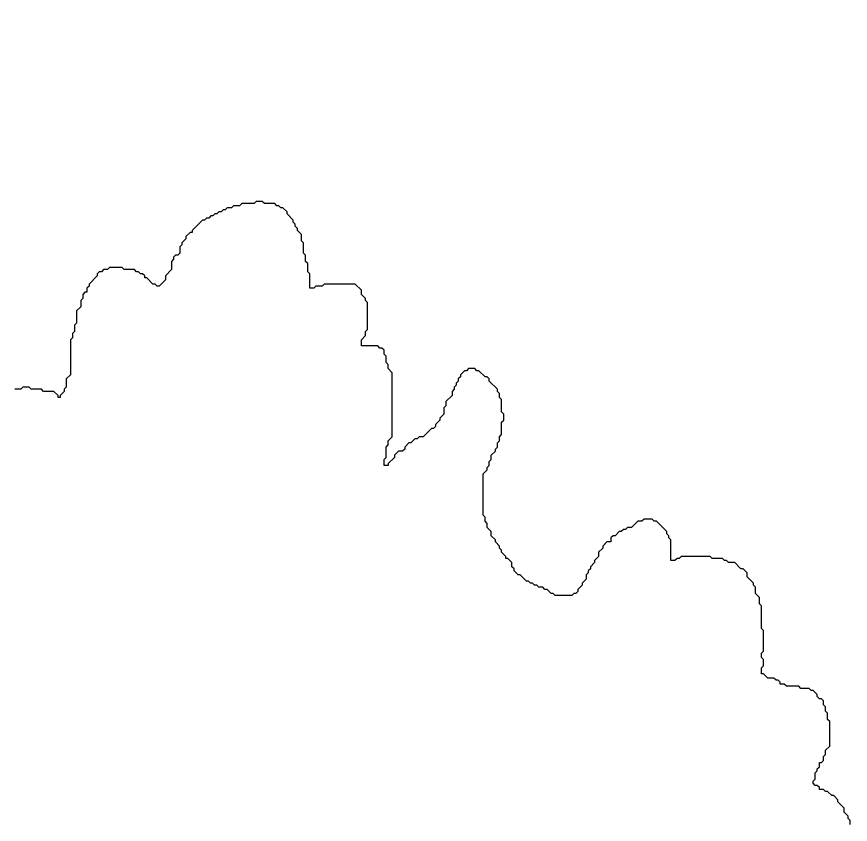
# Model space of a CAD drawing. Header units: millimetres. Extents: x 4238 to 14021, y -44 to 5418.
# Drawn here: x 5081.2 to 5222.7, y 4696.9 to 4834 of the extents above; entities that cross this region are included whole.
import ezdxf

# ---------------------------------------------------------------- set-up
doc = ezdxf.new("R2010")
doc.units = ezdxf.units.MM
doc.layers.add('cad-block.com', color=250, linetype='Continuous')

# ---------------------------------------------------------------- blocks, each defined once
blk = doc.blocks.new('street clock_side_cad-block.com')
at = {"color": 0}
blk.add_lwpolyline([(451.15, 3577.11), (451.15, 3577.81), (450.8, 3578.16), (450.8, 3578.51), (450.1, 3579.21), (450.1, 3579.91), (449.05, 3580.96), (449.05, 3581.31), (448.35, 3582.01), (448, 3582.01), (447.3, 3582.71), (446.95, 3582.71), (446.6, 3583.06), (445.9, 3583.06), (445.9, 3583.41), (445.55, 3583.76), (445.2, 3583.76), (444.85, 3584.11), (444.85, 3584.46), (445.2, 3584.81), (445.2, 3585.86), (445.55, 3586.21), (445.55, 3586.56), (445.9, 3586.91), (445.9, 3587.61), (446.25, 3587.61), (446.6, 3587.96), (446.6, 3588.66), (446.95, 3589.01), (446.95, 3589.71), (447.65, 3590.41), (447.65, 3594.61), (447.3, 3594.96), (447.3, 3596.01), (446.95, 3596.36), (446.95, 3597.06), (446.6, 3597.41), (446.6, 3598.11), (446.25, 3598.46), (445.9, 3598.46), (445.55, 3598.81), (445.55, 3599.16), (444.85, 3599.86), (444.5, 3599.86), (444.15, 3600.21), (442.75, 3600.21), (442.4, 3600.56), (440.3, 3600.56), (439.95, 3600.91), (439.25, 3600.91), (439.25, 3601.26), (438.9, 3601.61), (438.55, 3601.61), (438.2, 3601.96), (437.15, 3601.96), (436.45, 3602.66), (436.1, 3602.66), (436.1, 3603.71), (436.45, 3604.06), (436.45, 3605.11), (436.1, 3605.46), (436.1, 3606.16), (436.45, 3606.51), (436.45, 3610.01), (436.1, 3610.36), (436.1, 3614.21), (435.75, 3614.56), (435.75, 3615.61), (435.05, 3616.31), (435.05, 3617.36), (434.7, 3617.71), (434.7, 3618.06), (433.65, 3619.11), (433.65, 3619.81), (432.95, 3620.51), (432.6, 3620.51), (431.55, 3621.56), (430.5, 3621.56), (430.15, 3621.91), (429.8, 3621.91), (429.45, 3622.26), (427.7, 3622.26), (427.35, 3622.61), (422.45, 3622.61), (422.1, 3622.26), (421.75, 3622.26), (421.4, 3621.91), (420.7, 3621.91), (420.7, 3625.41), (420.35, 3625.76), (420.35, 3626.11), (420, 3626.46), (420, 3626.81), (418.25, 3628.56), (417.9, 3628.56), (417.55, 3628.91), (416.15, 3628.91), (415.8, 3628.56), (415.1, 3628.56), (414.05, 3627.51), (413.35, 3627.51), (413, 3627.16), (412.65, 3627.16), (412.3, 3626.81), (411.95, 3626.81), (411.25, 3626.11), (410.9, 3626.11), (410.55, 3625.76), (410.55, 3625.06), (409.85, 3625.06), (409.15, 3624.36), (409.15, 3624.01), (408.45, 3623.31), (408.45, 3622.61), (407.75, 3621.91), (407.75, 3621.56), (407.05, 3620.86), (407.05, 3620.51), (406.7, 3620.16), (406.7, 3619.81), (406.35, 3619.46), (406.35, 3618.76), (405.65, 3618.06), (405.65, 3617.71), (404.95, 3617.01), (404.95, 3616.66), (404.6, 3616.31), (404.25, 3616.31), (403.9, 3615.96), (401.1, 3615.96), (400.75, 3616.31), (400.4, 3616.31), (399.7, 3617.01), (399.35, 3617.01), (399, 3617.36), (398.3, 3617.36), (397.95, 3617.71), (397.6, 3617.71), (397.25, 3618.06), (396.9, 3618.06), (396.55, 3618.41), (396.2, 3618.41), (395.15, 3619.46), (394.8, 3619.46), (394.1, 3620.16), (394.1, 3620.51), (393.75, 3620.86), (393.75, 3621.56), (393.05, 3622.26), (392.7, 3622.26), (392.7, 3622.61), (392, 3623.31), (392, 3623.66), (391.65, 3624.01), (391.65, 3624.36), (390.95, 3625.06), (390.95, 3625.41), (390.25, 3626.11), (390.25, 3626.81), (389.55, 3627.51), (389.55, 3628.21), (389.2, 3628.56), (389.2, 3629.26), (388.85, 3629.61), (388.85, 3636.61), (389.55, 3637.31), (389.55, 3637.66), (389.9, 3638.01), (389.9, 3638.71), (390.25, 3639.06), (390.25, 3639.76), (390.95, 3640.46), (390.95, 3640.81), (391.3, 3641.16), (391.3, 3641.86), (391.65, 3642.21), (391.65, 3642.91), (392, 3643.26), (392, 3645.36), (392.35, 3645.71), (392.35, 3646.76), (392, 3647.11), (392, 3649.21), (391.65, 3649.56), (391.65, 3650.26), (391.3, 3650.61), (391.3, 3650.96), (389.9, 3652.36), (389.9, 3652.71), (389.55, 3653.06), (389.2, 3653.06), (388.15, 3654.11), (387.8, 3654.11), (387.45, 3654.46), (386.4, 3654.46), (386.05, 3654.11), (385.7, 3654.11), (385, 3653.41), (385, 3653.06), (384.65, 3652.71), (384.65, 3652.36), (384.3, 3652.01), (384.3, 3651.66), (383.95, 3651.31), (383.95, 3650.96), (383.6, 3650.61), (383.6, 3649.91), (382.55, 3648.86), (382.55, 3648.16), (382.2, 3647.81), (382.2, 3646.76), (381.5, 3646.06), (381.5, 3645.71), (380.8, 3645.01), (380.8, 3644.66), (380.45, 3644.31), (380.1, 3644.31), (378.7, 3642.91), (378, 3642.91), (377.65, 3642.56), (377.3, 3642.56), (376.6, 3641.86), (376.25, 3641.86), (375.55, 3641.16), (375.55, 3640.81), (375.2, 3640.46), (374.5, 3640.46), (373.8, 3639.76), (373.8, 3639.41), (372.75, 3638.36), (372.75, 3638.01), (372.05, 3638.01), (372.05, 3639.06), (372.4, 3639.41), (372.4, 3641.16), (372.75, 3641.51), (372.75, 3642.21), (373.45, 3642.91), (373.45, 3653.76), (372.75, 3654.46), (372.75, 3655.16), (372.4, 3655.51), (372.4, 3656.56), (372.05, 3656.91), (372.05, 3657.61), (371.7, 3657.96), (371.35, 3657.96), (371, 3658.31), (368.2, 3658.31), (368.2, 3659.36), (368.9, 3660.06), (368.9, 3660.76), (369.25, 3661.11), (369.25, 3665.66), (368.9, 3666.01), (368.9, 3666.36), (368.2, 3667.06), (368.2, 3667.76), (367.15, 3668.81), (361.9, 3668.81), (361.55, 3668.46), (360.5, 3668.46), (360.15, 3668.11), (359.45, 3668.11), (359.45, 3670.56), (359.1, 3670.91), (359.1, 3672.31), (358.75, 3672.66), (358.75, 3673.71), (358.4, 3674.06), (358.4, 3675.81), (358.05, 3676.16), (358.05, 3677.21), (357.35, 3677.91), (357.35, 3678.26), (357, 3678.61), (357, 3678.96), (356.65, 3679.31), (356.65, 3679.66), (355.6, 3680.71), (355.6, 3681.06), (354.9, 3681.76), (354.55, 3681.76), (354.2, 3682.11), (353.85, 3682.11), (353.5, 3682.46), (351.75, 3682.46), (351.4, 3682.81), (350.35, 3682.81), (350, 3682.46), (347.9, 3682.46), (347.55, 3682.11), (346.5, 3682.11), (346.15, 3681.76), (345.45, 3681.76), (345.1, 3681.41), (344.75, 3681.41), (344.4, 3681.06), (344.05, 3681.06), (343.7, 3680.71), (343.35, 3680.71), (343, 3680.36), (342.65, 3680.36), (342.3, 3680.01), (341.95, 3680.01), (341.6, 3679.66), (341.25, 3679.66), (339.5, 3677.91), (339.5, 3677.56), (339.15, 3677.56), (338.45, 3676.86), (338.45, 3676.51), (337.75, 3675.81), (337.75, 3675.46), (337.4, 3675.11), (337.4, 3674.06), (337.05, 3673.71), (336.7, 3673.71), (336.35, 3673.36), (336.35, 3673.01), (336, 3672.66), (336, 3671.26), (334.95, 3670.21), (334.95, 3669.51), (333.9, 3668.46), (333.55, 3668.46), (333.2, 3668.81), (332.85, 3668.81), (331.8, 3669.86), (331.45, 3669.86), (331.45, 3670.21), (331.1, 3670.56), (330.75, 3670.56), (330.4, 3670.91), (330.05, 3670.91), (329.7, 3671.26), (327.95, 3671.26), (327.6, 3671.61), (325.5, 3671.61), (325.15, 3671.26), (324.45, 3671.26), (324.1, 3670.91), (323.75, 3670.91), (323.4, 3670.56), (323.4, 3670.21), (322, 3668.81), (322, 3668.46), (321.65, 3668.11), (321.65, 3667.41), (321.3, 3667.41), (320.95, 3667.06), (320.95, 3666.36), (320.6, 3666.01), (320.6, 3664.96), (319.9, 3664.26), (319.9, 3662.16), (319.55, 3661.81), (319.55, 3660.76), (319.2, 3660.41), (319.2, 3659.71), (318.85, 3659.36), (318.85, 3653.41), (318.15, 3652.71), (318.15, 3651.31), (317.8, 3650.96), (317.8, 3650.61), (317.1, 3649.91), (317.1, 3649.56), (316.75, 3649.56), (316.75, 3649.91), (316.05, 3650.61), (314.3, 3650.61), (313.95, 3650.96), (312.2, 3650.96), (311.85, 3651.31), (310.8, 3651.31), (310.45, 3650.96), (309.4, 3650.96)], dxfattribs=at)
blk.add_lwpolyline([(451.15, 3577.11), (451.15, 3577.81), (450.8, 3578.16), (450.8, 3578.51), (450.1, 3579.21), (450.1, 3579.91), (449.05, 3580.96), (449.05, 3581.31), (448.35, 3582.01), (448, 3582.01), (447.3, 3582.71), (446.95, 3582.71), (446.6, 3583.06), (445.9, 3583.06), (445.9, 3583.41), (445.55, 3583.76), (445.2, 3583.76), (444.85, 3584.11), (444.85, 3584.46), (445.2, 3584.81), (445.2, 3585.86), (445.55, 3586.21), (445.55, 3586.56), (445.9, 3586.91), (445.9, 3587.61), (446.25, 3587.61), (446.6, 3587.96), (446.6, 3588.66), (446.95, 3589.01), (446.95, 3589.71), (447.65, 3590.41), (447.65, 3594.61), (447.3, 3594.96), (447.3, 3596.01), (446.95, 3596.36), (446.95, 3597.06), (446.6, 3597.41), (446.6, 3598.11), (446.25, 3598.46), (445.9, 3598.46), (445.55, 3598.81), (445.55, 3599.16), (444.85, 3599.86), (444.5, 3599.86), (444.15, 3600.21), (442.75, 3600.21), (442.4, 3600.56), (440.3, 3600.56), (439.95, 3600.91), (439.25, 3600.91), (439.25, 3601.26), (438.9, 3601.61), (438.55, 3601.61), (438.2, 3601.96), (437.15, 3601.96), (436.45, 3602.66), (436.1, 3602.66), (436.1, 3603.71), (436.45, 3604.06), (436.45, 3605.11), (436.1, 3605.46), (436.1, 3606.16), (436.45, 3606.51), (436.45, 3610.01), (436.1, 3610.36), (436.1, 3614.21), (435.75, 3614.56), (435.75, 3615.61), (435.05, 3616.31), (435.05, 3617.36), (434.7, 3617.71), (434.7, 3618.06), (433.65, 3619.11), (433.65, 3619.81), (432.95, 3620.51), (432.6, 3620.51), (431.55, 3621.56), (430.5, 3621.56), (430.15, 3621.91), (429.8, 3621.91), (429.45, 3622.26), (427.7, 3622.26), (427.35, 3622.61), (422.45, 3622.61), (422.1, 3622.26), (421.75, 3622.26), (421.4, 3621.91), (420.7, 3621.91), (420.7, 3625.41), (420.35, 3625.76), (420.35, 3626.11), (420, 3626.46), (420, 3626.81), (418.25, 3628.56), (417.9, 3628.56), (417.55, 3628.91), (416.15, 3628.91), (415.8, 3628.56), (415.1, 3628.56), (414.05, 3627.51), (413.35, 3627.51), (413, 3627.16), (412.65, 3627.16), (412.3, 3626.81), (411.95, 3626.81), (411.25, 3626.11), (410.9, 3626.11), (410.55, 3625.76), (410.55, 3625.06), (409.85, 3625.06), (409.15, 3624.36), (409.15, 3624.01), (408.45, 3623.31), (408.45, 3622.61), (407.75, 3621.91), (407.75, 3621.56), (407.05, 3620.86), (407.05, 3620.51), (406.7, 3620.16), (406.7, 3619.81), (406.35, 3619.46), (406.35, 3618.76), (405.65, 3618.06), (405.65, 3617.71), (404.95, 3617.01), (404.95, 3616.66), (404.6, 3616.31), (404.25, 3616.31), (403.9, 3615.96), (401.1, 3615.96), (400.75, 3616.31), (400.4, 3616.31), (399.7, 3617.01), (399.35, 3617.01), (399, 3617.36), (398.3, 3617.36), (397.95, 3617.71), (397.6, 3617.71), (397.25, 3618.06), (396.9, 3618.06), (396.55, 3618.41), (396.2, 3618.41), (395.15, 3619.46), (394.8, 3619.46), (394.1, 3620.16), (394.1, 3620.51), (393.75, 3620.86), (393.75, 3621.56), (393.05, 3622.26), (392.7, 3622.26), (392.7, 3622.61), (392, 3623.31), (392, 3623.66), (391.65, 3624.01), (391.65, 3624.36), (390.95, 3625.06), (390.95, 3625.41), (390.25, 3626.11), (390.25, 3626.81), (389.55, 3627.51), (389.55, 3628.21), (389.2, 3628.56), (389.2, 3629.26), (388.85, 3629.61), (388.85, 3636.61), (389.55, 3637.31), (389.55, 3637.66), (389.9, 3638.01), (389.9, 3638.71), (390.25, 3639.06), (390.25, 3639.76), (390.95, 3640.46), (390.95, 3640.81), (391.3, 3641.16), (391.3, 3641.86), (391.65, 3642.21), (391.65, 3642.91), (392, 3643.26), (392, 3645.36), (392.35, 3645.71), (392.35, 3646.76), (392, 3647.11), (392, 3649.21), (391.65, 3649.56), (391.65, 3650.26), (391.3, 3650.61), (391.3, 3650.96), (389.9, 3652.36), (389.9, 3652.71), (389.55, 3653.06), (389.2, 3653.06), (388.15, 3654.11), (387.8, 3654.11), (387.45, 3654.46), (386.4, 3654.46), (386.05, 3654.11), (385.7, 3654.11), (385, 3653.41), (385, 3653.06), (384.65, 3652.71), (384.65, 3652.36), (384.3, 3652.01), (384.3, 3651.66), (383.95, 3651.31), (383.95, 3650.96), (383.6, 3650.61), (383.6, 3649.91), (382.55, 3648.86), (382.55, 3648.16), (382.2, 3647.81), (382.2, 3646.76), (381.5, 3646.06), (381.5, 3645.71), (380.8, 3645.01), (380.8, 3644.66), (380.45, 3644.31), (380.1, 3644.31), (378.7, 3642.91), (378, 3642.91), (377.65, 3642.56), (377.3, 3642.56), (376.6, 3641.86), (376.25, 3641.86), (375.55, 3641.16), (375.55, 3640.81), (375.2, 3640.46), (374.5, 3640.46), (373.8, 3639.76), (373.8, 3639.41), (372.75, 3638.36), (372.75, 3638.01), (372.05, 3638.01), (372.05, 3639.06), (372.4, 3639.41), (372.4, 3641.16), (372.75, 3641.51), (372.75, 3642.21), (373.45, 3642.91), (373.45, 3653.76), (372.75, 3654.46), (372.75, 3655.16), (372.4, 3655.51), (372.4, 3656.56), (372.05, 3656.91), (372.05, 3657.61), (371.7, 3657.96), (371.35, 3657.96), (371, 3658.31), (368.2, 3658.31), (368.2, 3659.36), (368.9, 3660.06), (368.9, 3660.76), (369.25, 3661.11), (369.25, 3665.66), (368.9, 3666.01), (368.9, 3666.36), (368.2, 3667.06), (368.2, 3667.76), (367.15, 3668.81), (361.9, 3668.81), (361.55, 3668.46), (360.5, 3668.46), (360.15, 3668.11), (359.45, 3668.11), (359.45, 3670.56), (359.1, 3670.91), (359.1, 3672.31), (358.75, 3672.66), (358.75, 3673.71), (358.4, 3674.06), (358.4, 3675.81), (358.05, 3676.16), (358.05, 3677.21), (357.35, 3677.91), (357.35, 3678.26), (357, 3678.61), (357, 3678.96), (356.65, 3679.31), (356.65, 3679.66), (355.6, 3680.71), (355.6, 3681.06), (354.9, 3681.76), (354.55, 3681.76), (354.2, 3682.11), (353.85, 3682.11), (353.5, 3682.46), (351.75, 3682.46), (351.4, 3682.81), (350.35, 3682.81), (350, 3682.46), (347.9, 3682.46), (347.55, 3682.11), (346.5, 3682.11), (346.15, 3681.76), (345.45, 3681.76), (345.1, 3681.41), (344.75, 3681.41), (344.4, 3681.06), (344.05, 3681.06), (343.7, 3680.71), (343.35, 3680.71), (343, 3680.36), (342.65, 3680.36), (342.3, 3680.01), (341.95, 3680.01), (341.6, 3679.66), (341.25, 3679.66), (339.5, 3677.91), (339.5, 3677.56), (339.15, 3677.56), (338.45, 3676.86), (338.45, 3676.51), (337.75, 3675.81), (337.75, 3675.46), (337.4, 3675.11), (337.4, 3674.06), (337.05, 3673.71), (336.7, 3673.71), (336.35, 3673.36), (336.35, 3673.01), (336, 3672.66), (336, 3671.26), (334.95, 3670.21), (334.95, 3669.51), (333.9, 3668.46), (333.55, 3668.46), (333.2, 3668.81), (332.85, 3668.81), (331.8, 3669.86), (331.45, 3669.86), (331.45, 3670.21), (331.1, 3670.56), (330.75, 3670.56), (330.4, 3670.91), (330.05, 3670.91), (329.7, 3671.26), (327.95, 3671.26), (327.6, 3671.61), (325.5, 3671.61), (325.15, 3671.26), (324.45, 3671.26), (324.1, 3670.91), (323.75, 3670.91), (323.4, 3670.56), (323.4, 3670.21), (322, 3668.81), (322, 3668.46), (321.65, 3668.11), (321.65, 3667.41), (321.3, 3667.41), (320.95, 3667.06), (320.95, 3666.36), (320.6, 3666.01), (320.6, 3664.96), (319.9, 3664.26), (319.9, 3662.16), (319.55, 3661.81), (319.55, 3660.76), (319.2, 3660.41), (319.2, 3659.71), (318.85, 3659.36), (318.85, 3653.41), (318.15, 3652.71), (318.15, 3651.31), (317.8, 3650.96), (317.8, 3650.61), (317.1, 3649.91), (317.1, 3649.56), (316.75, 3649.56), (316.75, 3649.91), (316.05, 3650.61), (314.3, 3650.61), (313.95, 3650.96), (312.2, 3650.96), (311.85, 3651.31), (310.8, 3651.31), (310.45, 3650.96), (309.4, 3650.96)], dxfattribs=at)
blk.add_circle((-1.14, 3387.79, 0.02), 326.38, dxfattribs=at)

msp = doc.modelspace()

# ---------------------------------------------------------------- block references
at = {"layer": 'cad-block.com'}
msp.add_blockref('street clock_side_cad-block.com', (4771.51, 1119.78), dxfattribs=at)

doc.saveas('drawing.dxf')
